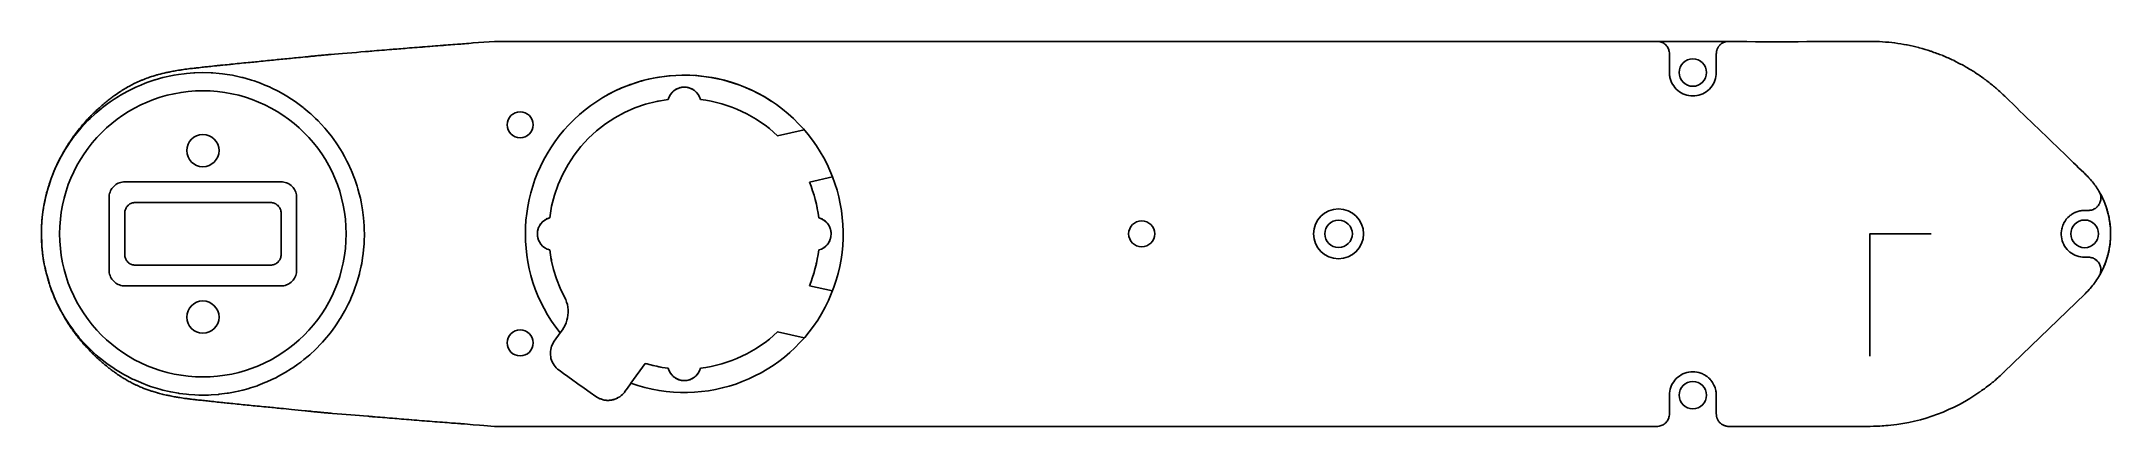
# Model space of a CAD drawing. Header units: millimetres. Extents: x -175 to 23, y -19 to 19.
import ezdxf

# ---------------------------------------------------------------- set-up
doc = ezdxf.new("R2010")
doc.units = ezdxf.units.MM
doc.header["$PDSIZE"] = -1

msp = doc.modelspace()

# ---------------------------------------------------------------- linework, layer by layer
at = {"color": 7, "linetype": 'Continuous', "lineweight": 25}
for p, q in [((-20.45, 18.5), (-52.5, 18.5)), ((-113.7, 14.1), (-113.6, 14.09)), ((-113.27, 14.01), (-113.2, 13.98)), ((-104.84, 9.42), (-102.28, 9.99)), ((18.59, 7.75), (18.6, 7.75)), ((-174.85, 4.45), (-174.85, 4.44)), ((-101.79, 4.98), (-99.57, 5.48)), ((-127.9, 0.11), (-127.89, 0.2)), ((-99.71, 0.2), (-99.7, 0.1)), ((-174.78, -4.68), (-174.73, -4.82)), ((-101.79, -4.98), (-99.57, -5.48)), ((-125.36, -9.01), (-125.36, -9.01)), ((-104.84, -9.42), (-102.28, -9.99)), ((-117.56, -12.45), (-118.92, -14.36)), ((-116.02, -12.81), (-116.07, -12.8)), ((-112.46, -13.38), (-112.4, -13.28)), ((-112.38, -13.24), (-112.34, -13.16)), ((-122.14, -15.72), (-122.01, -15.79)), ((-14.75, -15.5), (-14.75, -15.49)), ((-121.14, -16), (-121.31, -15.99)), ((-132, -18.5), (-20.45, -18.5))]:
    msp.add_line(p, q, dxfattribs=at)
at = {"color": 7, "linetype": 'Continuous'}
for q in [(5.88, 0), (0, -11.76)]:
    msp.add_line((0, 0), q, dxfattribs=at)
at = {"color": 7, "linetype": 'Continuous', "lineweight": 25, "flags": 128}
for points in [[(-134.26, 18.32), (-134.1, 18.34), (-134.07, 18.34), (-133.03, 18.42), (-132, 18.5), (-52.5, 18.5), (-52.5, 18.5)], [(-19.25, 15.5), (-19.25, 17.3), (-19.25, 17.4), (-19.27, 17.51), (-19.29, 17.61), (-19.32, 17.71), (-19.36, 17.81), (-19.41, 17.9), (-19.47, 17.99), (-19.53, 18.07), (-19.6, 18.15), (-19.68, 18.22), (-19.76, 18.28), (-19.85, 18.34), (-19.94, 18.39), (-20.04, 18.43), (-20.14, 18.46), (-20.24, 18.48), (-20.35, 18.5), (-20.45, 18.5), (-13.55, 18.5)], [(-14.75, 16.7), (-14.75, 15.5), (-14.76, 15.3), (-14.78, 15.11), (-14.83, 14.92), (-14.89, 14.73), (-14.96, 14.55), (-15.05, 14.38), (-15.16, 14.21), (-15.28, 14.05), (-15.41, 13.91), (-15.55, 13.78), (-15.71, 13.66), (-15.88, 13.55), (-16.05, 13.46), (-16.23, 13.39), (-16.42, 13.33), (-16.61, 13.28), (-16.8, 13.26), (-17, 13.25), (-17.2, 13.26), (-17.39, 13.28), (-17.58, 13.33), (-17.77, 13.39), (-17.95, 13.46), (-18.12, 13.55), (-18.29, 13.66), (-18.45, 13.78), (-18.59, 13.91), (-18.72, 14.05), (-18.84, 14.21), (-18.95, 14.38), (-19.04, 14.55), (-19.11, 14.73), (-19.17, 14.92), (-19.2, 15.02)], [(-167.9, -13.33), (-167.59, -13.51), (-167.27, -13.68), (-166.75, -13.95), (-166.63, -14.01), (-165.97, -14.3), (-165.9, -14.33), (-165.28, -14.57), (-165.04, -14.66), (-164.57, -14.8), (-164.14, -14.94), (-163.83, -15.01), (-163.22, -15.16), (-163.09, -15.19), (-162.33, -15.32), (-162.29, -15.33), (-161.56, -15.42), (-161.35, -15.44), (-160.78, -15.47), (-160.4, -15.49), (-160, -15.49), (-159.45, -15.49), (-159.22, -15.47), (-158.5, -15.43), (-158.44, -15.42), (-157.67, -15.32), (-157.55, -15.31), (-156.91, -15.18), (-156.61, -15.12), (-156.17, -15.01), (-155.68, -14.89), (-155.43, -14.81), (-154.76, -14.59), (-154.72, -14.57), (-154.04, -14.3), (-153.86, -14.23), (-153.37, -14), (-153, -13.83), (-152.73, -13.68), (-152.16, -13.37), (-152.1, -13.33), (-151.48, -12.95), (-151.36, -12.87), (-150.89, -12.53), (-150.61, -12.33), (-150.31, -12.09), (-149.89, -11.74), (-149.73, -11.61), (-149.19, -11.11), (-149.17, -11.09), (-148.65, -10.55), (-148.52, -10.41), (-148.14, -9.97), (-147.9, -9.69), (-147.66, -9.37), (-147.33, -8.93), (-147.21, -8.75), (-146.81, -8.14), (-146.79, -8.11), (-146.4, -7.44), (-146.33, -7.32), (-146.05, -6.75), (-145.91, -6.47), (-145.73, -6.04), (-145.54, -5.59), (-145.45, -5.32), (-145.23, -4.69), (-145.2, -4.58), (-144.98, -3.84), (-144.97, -3.77), (-144.81, -3.08), (-144.76, -2.84), (-144.68, -2.31), (-144.62, -1.9), (-144.58, -1.54), (-144.53, -0.95), (-144.52, -0.77), (-144.5, 0), (-144.51, 0.39), (-144.51, 0.6), (-144.52, 0.77), (-144.58, 1.55), (-144.68, 2.31), (-144.7, 2.49), (-144.82, 3.08), (-144.88, 3.42), (-144.99, 3.83), (-145.12, 4.34), (-145.2, 4.58), (-145.42, 5.25), (-145.44, 5.32), (-145.73, 6.04), (-145.77, 6.13), (-146.05, 6.75), (-146.17, 7), (-146.41, 7.43), (-146.63, 7.84), (-146.79, 8.1), (-147.13, 8.64), (-147.21, 8.75), (-147.66, 9.38), (-147.69, 9.42), (-148.14, 9.97), (-148.3, 10.16), (-148.65, 10.54), (-148.94, 10.86), (-149.18, 11.09), (-149.63, 11.52), (-149.73, 11.61), (-150.3, 12.09), (-150.37, 12.15), (-150.89, 12.53), (-151.14, 12.72), (-151.49, 12.94), (-151.94, 13.24), (-152.1, 13.33), (-152.72, 13.68), (-152.76, 13.71), (-153.37, 14), (-153.6, 14.12), (-154.04, 14.3), (-154.46, 14.48), (-154.72, 14.57), (-155.08, 14.69), (-155.34, 14.78), (-155.43, 14.81), (-156.16, 15.02), (-156.25, 15.04), (-156.91, 15.18), (-157.17, 15.24), (-157.67, 15.32), (-158.11, 15.38), (-158.44, 15.41), (-159.05, 15.47), (-159.22, 15.48), (-160, 15.5), (-160.78, 15.48), (-160.86, 15.48), (-161.56, 15.42), (-161.81, 15.39), (-162.33, 15.32), (-162.76, 15.25), (-163.09, 15.18), (-163.69, 15.05), (-163.84, 15.01), (-164.57, 14.81), (-164.62, 14.79), (-165.28, 14.57), (-165.54, 14.48), (-165.96, 14.3), (-166.42, 14.11), (-166.63, 14), (-167.28, 13.69), (-167.28, 13.68), (-167.9, 13.33), (-168.1, 13.21), (-168.51, 12.94), (-168.89, 12.7), (-169.11, 12.53), (-169.63, 12.14), (-169.7, 12.09), (-170.27, 11.61), (-170.35, 11.54), (-170.82, 11.09), (-171.03, 10.89), (-171.35, 10.54), (-171.68, 10.19), (-171.86, 9.97), (-172.28, 9.46), (-172.34, 9.38), (-172.79, 8.75), (-172.83, 8.69), (-173.21, 8.1), (-173.34, 7.89), (-173.59, 7.43), (-173.8, 7.06), (-173.95, 6.75), (-174.21, 6.2), (-174.27, 6.04), (-174.56, 5.32), (-174.56, 5.31), (-174.8, 4.58), (-174.86, 4.41), (-175.01, 3.83), (-175.1, 3.49), (-175.18, 3.08), (-175.29, 2.56), (-175.32, 2.31), (-175.42, 1.61), (-175.42, 1.55), (-175.48, 0.77), (-175.49, 0.66), (-175.49, 0), (-175.5, -0.29), (-175.47, -0.77), (-175.45, -1.24), (-175.42, -1.54), (-175.35, -2.18), (-175.32, -2.31), (-175.19, -3.08), (-175.18, -3.12), (-175.01, -3.84), (-174.96, -4.05), (-174.8, -4.58), (-174.69, -4.96), (-174.55, -5.32), (-174.35, -5.85), (-174.27, -6.04), (-173.97, -6.72), (-173.95, -6.75), (-173.6, -7.44), (-173.53, -7.57), (-173.21, -8.1), (-173.04, -8.39), (-172.79, -8.75), (-172.49, -9.17), (-172.34, -9.37), (-171.91, -9.93), (-171.86, -9.98), (-171.35, -10.55), (-171.27, -10.64), (-170.82, -11.09), (-170.67, -11.24), (-170.26, -11.61), (-169.95, -11.89), (-169.69, -12.09), (-169.19, -12.48), (-169.11, -12.53), (-168.52, -12.95), (-168.4, -13.02), (-167.9, -13.33)], [(-114.52, 13.93), (-114.52, 13.93), (-114.45, 13.96)], [(-114.4, 13.98), (-114.4, 13.98), (-114.33, 14.01)], [(-114.27, 14.03), (-114.27, 14.03), (-114.19, 14.05)], [(-113.55, 14.08), (-113.46, 14.06), (-113.46, 14.06)], [(-113.41, 14.05), (-113.33, 14.03), (-113.33, 14.03)], [(-113.15, 13.96), (-113.08, 13.93), (-113.08, 13.93)], [(-116.22, 12.77), (-116.35, 12.74), (-116.43, 12.73)], [(-115.31, 13.03), (-115.31, 13.04), (-115.28, 13.09)], [(-115.26, 13.16), (-115.26, 13.16), (-115.23, 13.22)], [(-115.2, 13.28), (-115.19, 13.28), (-115.16, 13.34)], [(-115.13, 13.39), (-115.12, 13.4), (-115.09, 13.45)], [(-115.05, 13.5), (-115.04, 13.51), (-115, 13.56)], [(-114.96, 13.6), (-114.95, 13.61), (-114.91, 13.65)], [(-114.86, 13.7), (-114.85, 13.7), (-114.8, 13.74)], [(-114.75, 13.78), (-114.75, 13.79), (-114.69, 13.83)], [(-114.64, 13.86), (-114.64, 13.86), (-114.58, 13.9)], [(-113.02, 13.9), (-112.96, 13.86), (-112.96, 13.86)], [(-112.91, 13.83), (-112.85, 13.79), (-112.85, 13.78)], [(-112.8, 13.74), (-112.75, 13.7), (-112.74, 13.7)], [(-112.69, 13.65), (-112.65, 13.61), (-112.64, 13.6)], [(-112.6, 13.56), (-112.56, 13.51), (-112.55, 13.5)], [(-112.51, 13.45), (-112.48, 13.4), (-112.47, 13.39)], [(-112.44, 13.34), (-112.41, 13.28), (-112.4, 13.28)], [(-112.37, 13.22), (-112.34, 13.16), (-112.34, 13.16)], [(-112.32, 13.09), (-112.29, 13.04), (-112.29, 13.03)], [(-169, 3.5), (-169, -3.5), (-168.99, -3.63), (-168.98, -3.76), (-168.95, -3.89), (-168.91, -4.01), (-168.86, -4.13), (-168.8, -4.25), (-168.73, -4.36), (-168.65, -4.46), (-168.56, -4.56), (-168.46, -4.65), (-168.36, -4.73), (-168.25, -4.8), (-168.13, -4.86), (-168.01, -4.91), (-167.89, -4.95), (-167.76, -4.98), (-167.63, -4.99), (-167.5, -5), (-152.5, -5), (-152.37, -4.99), (-152.24, -4.98), (-152.11, -4.95), (-151.99, -4.91), (-151.87, -4.86), (-151.75, -4.8), (-151.64, -4.73), (-151.54, -4.65), (-151.44, -4.56), (-151.35, -4.46), (-151.27, -4.36), (-151.2, -4.25), (-151.14, -4.13), (-151.09, -4.01), (-151.05, -3.89), (-151.02, -3.76), (-151.01, -3.63), (-151, -3.5), (-151, 3.5), (-151.01, 3.63), (-151.02, 3.76), (-151.05, 3.89), (-151.09, 4.01), (-151.14, 4.13), (-151.2, 4.25), (-151.27, 4.36), (-151.35, 4.46), (-151.44, 4.56), (-151.54, 4.65), (-151.64, 4.73), (-151.75, 4.8), (-151.87, 4.86), (-151.99, 4.91), (-152.11, 4.95), (-152.24, 4.98), (-152.37, 4.99), (-152.5, 5), (-167.5, 5), (-167.63, 4.99), (-167.76, 4.98), (-167.89, 4.95), (-168.01, 4.91), (-168.13, 4.86), (-168.25, 4.8), (-168.36, 4.73), (-168.46, 4.65), (-168.56, 4.56), (-168.65, 4.46), (-168.73, 4.36), (-168.8, 4.25), (-168.86, 4.13), (-168.91, 4.01), (-168.95, 3.89), (-168.98, 3.76), (-168.99, 3.63), (-169, 3.5)], [(18.4, 0.47), (18.37, 0.29), (18.35, 0.1), (18.35, -0.1), (18.37, -0.29), (18.4, -0.47), (18.45, -0.66), (18.51, -0.84), (18.59, -1.01), (18.68, -1.18), (18.79, -1.34), (18.91, -1.49), (19.04, -1.62), (19.19, -1.75), (19.34, -1.86), (19.5, -1.96), (19.67, -2.05), (19.85, -2.12), (20.03, -2.18), (20.22, -2.22), (20.41, -2.24), (20.6, -2.25), (20.96, -2.25), (21.05, -2.25), (21.06, -2.25), (21.15, -2.27), (21.16, -2.27), (21.24, -2.28), (21.26, -2.29), (21.33, -2.31), (21.36, -2.32), (21.44, -2.35), (21.45, -2.35), (21.53, -2.4), (21.54, -2.4), (21.61, -2.44), (21.62, -2.45), (21.69, -2.5), (21.71, -2.51), (21.78, -2.58), (21.85, -2.64), (21.85, -2.65), (21.91, -2.72), (21.92, -2.73), (21.96, -2.79), (21.98, -2.81), (22.02, -2.9), (22.06, -2.98), (22.07, -2.99), (22.1, -3.07), (22.1, -3.08), (22.12, -3.16), (22.13, -3.18), (22.13, -3.19), (22.15, -3.28), (22.16, -3.38), (22.16, -3.38), (22.16, -3.47), (22.16, -3.48), (22.15, -3.56), (22.15, -3.58), (22.15, -3.59), (22.13, -3.68), (22.11, -3.78), (22.11, -3.78), (22.08, -3.87), (22.08, -3.88), (22.05, -3.95), (22.04, -3.97), (22.04, -3.98), (21.99, -4.06), (22.06, -3.94), (22.18, -3.73), (22.24, -3.59), (22.34, -3.39), (22.4, -3.26), (22.49, -3.05), (22.54, -2.92), (22.63, -2.7), (22.67, -2.58), (22.74, -2.35), (22.77, -2.25), (22.78, -2.24), (22.87, -1.88), (22.95, -1.53), (22.95, -1.52), (22.96, -1.44), (23.01, -1.15), (23.02, -1.09), (23.06, -0.78), (23.06, -0.73), (23.08, -0.4), (23.08, -0.37), (23.09, -0.03), (23.09, -0.01), (23.09, 0.26), (23.09, 0.35), (23.07, 0.64), (23.06, 0.71), (23.03, 1.01), (23.02, 1.07), (23, 1.2), (22.97, 1.38), (22.94, 1.55), (22.9, 1.75), (22.86, 1.9), (22.81, 2.11), (22.77, 2.25), (22.66, 2.6), (22.66, 2.61), (22.54, 2.94), (22.53, 2.96), (22.4, 3.27), (22.38, 3.3), (22.24, 3.61), (22.22, 3.64), (22.21, 3.67), (22.04, 3.97), (22.03, 3.99), (21.99, 4.06), (22.04, 3.97), (22.04, 3.97), (22.08, 3.89), (22.08, 3.88), (22.11, 3.8), (22.11, 3.78), (22.13, 3.71), (22.14, 3.68), (22.15, 3.59), (22.15, 3.58), (22.16, 3.49), (22.16, 3.48), (22.16, 3.4), (22.16, 3.38), (22.15, 3.3), (22.15, 3.28), (22.13, 3.18), (22.13, 3.18), (22.1, 3.09), (22.1, 3.08), (22.07, 3), (22.07, 2.99), (22.03, 2.92), (22.02, 2.89), (21.97, 2.81), (21.92, 2.73), (21.92, 2.73), (21.86, 2.66), (21.85, 2.65), (21.8, 2.59), (21.78, 2.57), (21.71, 2.51), (21.63, 2.45), (21.62, 2.45), (21.55, 2.41), (21.54, 2.4), (21.46, 2.36), (21.45, 2.35), (21.44, 2.35), (21.35, 2.32), (21.26, 2.29), (21.26, 2.29), (21.17, 2.27), (21.16, 2.27), (21.08, 2.26), (21.06, 2.25), (21.05, 2.25), (20.96, 2.25), (20.6, 2.25), (20.6, 2.25)], [(-167.5, 2), (-167.5, 2.09), (-167.48, 2.17), (-167.47, 2.26), (-167.44, 2.34), (-167.41, 2.42), (-167.37, 2.5), (-167.32, 2.57), (-167.27, 2.64), (-167.21, 2.71), (-167.14, 2.77), (-167.07, 2.82), (-167, 2.87), (-166.92, 2.91), (-166.84, 2.94), (-166.76, 2.97), (-166.67, 2.98), (-166.59, 3), (-166.5, 3), (-153.5, 3), (-153.41, 3), (-153.33, 2.98), (-153.24, 2.97), (-153.16, 2.94), (-153.08, 2.91), (-153, 2.87), (-152.93, 2.82), (-152.86, 2.77), (-152.79, 2.71), (-152.73, 2.64), (-152.68, 2.57), (-152.63, 2.5), (-152.59, 2.42), (-152.56, 2.34), (-152.53, 2.26), (-152.52, 2.17), (-152.5, 2.09), (-152.5, 2), (-152.5, -2), (-152.5, -2.09), (-152.52, -2.17), (-152.53, -2.26), (-152.56, -2.34), (-152.59, -2.42), (-152.63, -2.5), (-152.68, -2.57), (-152.73, -2.64), (-152.79, -2.71), (-152.86, -2.77), (-152.93, -2.82), (-153, -2.87), (-153.08, -2.91), (-153.16, -2.94), (-153.24, -2.97), (-153.33, -2.98), (-153.41, -3), (-153.5, -3), (-166.5, -3), (-166.59, -3), (-166.67, -2.98), (-166.76, -2.97), (-166.84, -2.94), (-166.92, -2.91), (-167, -2.87), (-167.07, -2.82), (-167.14, -2.77), (-167.21, -2.71), (-167.27, -2.64), (-167.32, -2.57), (-167.37, -2.5), (-167.41, -2.42), (-167.44, -2.34), (-167.47, -2.26), (-167.48, -2.17), (-167.5, -2.09), (-167.5, -2), (-167.5, 2)], [(-101.18, 3.1), (-101.23, 3.29), (-101.25, 3.37)], [(-101.01, 2.29), (-101.03, 2.43), (-101.06, 2.55)], [(-127.88, 0.25), (-127.86, 0.34), (-127.86, 0.34)], [(-127.85, 0.39), (-127.83, 0.47), (-127.83, 0.47)], [(-127.81, 0.53), (-127.78, 0.6), (-127.78, 0.6)], [(-127.76, 0.65), (-127.73, 0.72), (-127.73, 0.72)], [(-127.7, 0.78), (-127.66, 0.84), (-127.66, 0.84)], [(-127.63, 0.89), (-127.59, 0.95), (-127.58, 0.95)], [(-127.55, 1), (-127.5, 1.05), (-127.5, 1.06)], [(-127.45, 1.11), (-127.41, 1.15), (-127.4, 1.16)], [(-127.36, 1.2), (-127.31, 1.24), (-127.3, 1.25)], [(-127.25, 1.29), (-127.2, 1.32), (-127.19, 1.33)], [(-127.14, 1.36), (-127.08, 1.39), (-127.08, 1.4)], [(-127.02, 1.43), (-126.96, 1.46), (-126.96, 1.46)], [(-126.89, 1.48), (-126.84, 1.51), (-126.83, 1.51)], [(-100.77, 1.51), (-100.76, 1.51), (-100.71, 1.48)], [(-100.64, 1.46), (-100.64, 1.46), (-100.58, 1.43)], [(-100.52, 1.4), (-100.52, 1.39), (-100.46, 1.36)], [(-100.41, 1.33), (-100.4, 1.32), (-100.35, 1.29)], [(-100.3, 1.25), (-100.29, 1.24), (-100.24, 1.2)], [(-100.2, 1.16), (-100.19, 1.15), (-100.15, 1.11)], [(-100.1, 1.06), (-100.1, 1.05), (-100.05, 1)], [(-100.02, 0.95), (-100.01, 0.95), (-99.97, 0.89)], [(-99.94, 0.84), (-99.94, 0.84), (-99.9, 0.78)], [(-99.87, 0.72), (-99.87, 0.72), (-99.84, 0.65)], [(-99.82, 0.6), (-99.82, 0.6), (-99.79, 0.53)], [(-99.77, 0.47), (-99.77, 0.47), (-99.75, 0.39)], [(-99.74, 0.34), (-99.74, 0.34), (-99.72, 0.26)], [(-127.83, -0.47), (-127.83, -0.47), (-127.85, -0.39)], [(-127.78, -0.6), (-127.78, -0.6), (-127.81, -0.53)], [(-127.73, -0.72), (-127.73, -0.72), (-127.76, -0.65)], [(-127.66, -0.84), (-127.66, -0.84), (-127.7, -0.78)], [(-127.58, -0.95), (-127.59, -0.95), (-127.63, -0.89)], [(-127.5, -1.06), (-127.5, -1.05), (-127.55, -1)], [(-127.4, -1.16), (-127.41, -1.15), (-127.45, -1.11)], [(-127.3, -1.25), (-127.31, -1.24), (-127.36, -1.2)], [(-127.19, -1.33), (-127.2, -1.32), (-127.25, -1.29)], [(-127.08, -1.4), (-127.08, -1.39), (-127.14, -1.36)], [(-126.96, -1.46), (-126.96, -1.46), (-127.02, -1.43)], [(-126.83, -1.51), (-126.84, -1.51), (-126.89, -1.48)], [(-126.71, -1.55), (-126.56, -2.49), (-126.34, -3.42), (-126.06, -4.33), (-125.71, -5.22), (-125.29, -6.08), (-125.18, -6.31), (-125.09, -6.55), (-125.02, -6.8), (-124.97, -7.05), (-124.95, -7.3), (-124.94, -7.56), (-124.96, -7.81), (-125, -8.06), (-125.06, -8.31), (-125.14, -8.55), (-125.24, -8.79), (-125.36, -9.01), (-125.5, -9.23), (-125.71, -9.52)], [(-100.71, -1.48), (-100.76, -1.51), (-100.77, -1.51)], [(-100.58, -1.43), (-100.64, -1.46), (-100.64, -1.46)], [(-100.46, -1.36), (-100.52, -1.39), (-100.52, -1.4)], [(-100.35, -1.29), (-100.4, -1.32), (-100.41, -1.33)], [(-100.24, -1.2), (-100.29, -1.24), (-100.3, -1.25)], [(-100.15, -1.11), (-100.19, -1.15), (-100.2, -1.16)], [(-100.05, -1), (-100.1, -1.05), (-100.1, -1.06)], [(-99.97, -0.89), (-100.01, -0.95), (-100.02, -0.95)], [(-99.9, -0.78), (-99.94, -0.84), (-99.94, -0.84)], [(-99.84, -0.65), (-99.87, -0.72), (-99.87, -0.72)], [(-99.79, -0.53), (-99.82, -0.6), (-99.82, -0.6)], [(-99.75, -0.39), (-99.77, -0.47), (-99.77, -0.47)], [(-126.58, -2.35), (-126.55, -2.49), (-126.54, -2.59)], [(-126.37, -3.31), (-126.34, -3.42), (-126.34, -3.44)], [(20.66, -5.75), (12.86, -13.3), (12.86, -13.3)], [(-125.71, -9.52), (-126.28, -10.32), (-126.37, -10.47), (-126.46, -10.62), (-126.53, -10.78), (-126.58, -10.95), (-126.62, -11.12), (-126.64, -11.29), (-126.65, -11.47), (-126.65, -11.64), (-126.62, -11.81), (-126.59, -11.98), (-126.54, -12.15), (-126.47, -12.31), (-126.39, -12.47), (-126.3, -12.62), (-126.19, -12.76), (-126.08, -12.89), (-125.95, -13), (-125.81, -13.11), (-125.27, -13.5), (-125.21, -13.54), (-124.61, -13.97), (-124.01, -14.4), (-123.42, -14.82), (-122.84, -15.23), (-122.28, -15.63), (-122.14, -15.72), (-122.06, -15.77), (-121.98, -15.81), (-121.9, -15.84), (-121.82, -15.87), (-121.74, -15.9), (-121.66, -15.93), (-121.57, -15.95), (-121.49, -15.97), (-121.4, -15.98), (-121.31, -15.99), (-121.23, -16), (-121.14, -16), (-121.05, -16), (-120.97, -15.99), (-120.88, -15.99), (-120.79, -15.97), (-120.71, -15.96), (-120.62, -15.94), (-120.54, -15.91), (-120.45, -15.89), (-120.37, -15.85), (-120.29, -15.82), (-120.21, -15.78), (-120.14, -15.74), (-119.99, -15.65), (-119.96, -15.63), (-119.85, -15.54), (-119.72, -15.43), (-119.6, -15.3), (-119.55, -15.23), (-119.49, -15.16), (-119.25, -14.82), (-118.95, -14.4), (-118.92, -14.36)], [(-115.31, -13.03), (-115.31, -13.04), (-115.28, -13.09)], [(-115.26, -13.15), (-115.26, -13.16), (-115.23, -13.22)], [(-115.2, -13.28), (-115.19, -13.28), (-115.16, -13.33)], [(-115.13, -13.39), (-115.12, -13.4), (-115.09, -13.45)], [(-115.05, -13.5), (-115.04, -13.51), (-115, -13.55)], [(-114.96, -13.6), (-114.95, -13.61), (-114.91, -13.65)], [(-114.86, -13.7), (-114.85, -13.7), (-114.81, -13.74)], [(-114.76, -13.78), (-114.75, -13.79), (-114.7, -13.82)], [(-114.64, -13.86), (-114.64, -13.86), (-114.58, -13.89)], [(-113.08, -13.93), (-113.08, -13.93), (-113.02, -13.89)], [(-112.96, -13.86), (-112.96, -13.86), (-112.9, -13.82)], [(-112.85, -13.79), (-112.85, -13.79), (-112.79, -13.74)], [(-112.32, -13.11), (-112.29, -13.04), (-112.29, -13.04)], [(-16.14, -13.42), (-16.23, -13.39), (-16.42, -13.33), (-16.61, -13.28), (-16.8, -13.26), (-17, -13.25), (-17.2, -13.26), (-17.39, -13.28), (-17.58, -13.33), (-17.77, -13.39), (-17.95, -13.46), (-18.12, -13.55), (-18.29, -13.66), (-18.45, -13.78), (-18.59, -13.91), (-18.72, -14.05), (-18.84, -14.21), (-18.95, -14.38), (-19.04, -14.55), (-19.11, -14.73), (-19.17, -14.92), (-19.22, -15.11), (-19.24, -15.3), (-19.25, -15.5), (-19.25, -17.3), (-19.25, -17.4), (-19.27, -17.51), (-19.29, -17.61), (-19.32, -17.71), (-19.36, -17.81), (-19.41, -17.9), (-19.47, -17.99), (-19.53, -18.07), (-19.6, -18.15), (-19.68, -18.22), (-19.76, -18.28), (-19.85, -18.34), (-19.94, -18.39), (-20.04, -18.43), (-20.14, -18.46), (-20.24, -18.48), (-20.35, -18.5), (-20.45, -18.5)], [(-114.52, -13.93), (-114.52, -13.93), (-114.46, -13.96)], [(-114.4, -13.98), (-114.4, -13.98), (-114.33, -14.01)], [(-114.27, -14.03), (-114.27, -14.03), (-114.2, -14.05)], [(-114.14, -14.06), (-114.14, -14.06), (-114.07, -14.08)], [(-114.01, -14.09), (-114, -14.09), (-113.94, -14.09)], [(-113.87, -14.1), (-113.87, -14.1), (-113.8, -14.1)], [(-113.74, -14.1), (-113.73, -14.1), (-113.67, -14.09)], [(-113.6, -14.09), (-113.6, -14.09), (-113.53, -14.08)], [(-113.47, -14.06), (-113.46, -14.06), (-113.4, -14.05)], [(-113.34, -14.03), (-113.33, -14.03), (-113.27, -14.01)], [(-113.21, -13.99), (-113.2, -13.98), (-113.14, -13.96)], [(-14.8, -15.05), (-14.78, -15.11), (-14.78, -15.11), (-14.78, -15.11), (-14.78, -15.11)], [(-121.38, -15.98), (-121.31, -15.99), (-121.31, -15.99)], [(-132, -18.5), (-133.03, -18.42), (-133.44, -18.39), (-134.07, -18.34), (-134.88, -18.27), (-135.14, -18.25), (-135.21, -18.25)]]:
    msp.add_lwpolyline(points, dxfattribs=at)
at = {"color": 7, "linetype": 'Continuous', "lineweight": 25}
for centre, radius in [((-17, 15.5), 1.32), ((-160, 0), 13.75), ((-129.55, 10.48), 1.25), ((-160, 8), 1.55), ((-51, 0), 2.4), ((-69.9, 0), 1.25), ((-51, 0), 1.32), ((20.6, 0), 1.33), ((-160, -8), 1.55), ((-129.55, -10.48), 1.25), ((-17, -15.5), 1.32)]:
    msp.add_circle(centre, radius, dxfattribs=at)
for centre, radius, start, end in [((-113.8, 0), 15.25, 250.3642, 218.6439), ((-113.81, 0.02), 15.23, 103.5556, 120.594), ((-113.82, 0.18), 15.07, 86.5942, 103.5146), ((-113.8, 12.5), 1.6, 14.7588, 165.2412), ((-113.78, 12.25), 1.85, 88.625, 101.1947), ((-113.69, 0.5), 14.74, 69.6078, 86.277), ((-113.58, 0.38), 14.81, 56.5288, 69.184), ((-113.8, 0), 13, 96.8354, 173.1646), ((-113.8, 0), 13, 46.4609, 83.1647), ((-113.8, 0), 13, 6.8353, 22.5313), ((-126.3, 0), 1.6, 104.7586, 255.2414), ((-101.3, 0), 1.6, 284.7586, 75.2414), ((20.39, 0.06), 2.03, 154.3668, 168.2898), ((20.48, 0.09), 2.1, 129.8888, 152.7057), ((-125.61, 0.09), 2.29, 183.9095, 190.7257), ((-113.8, 0), 13, 337.4687, 353.1647), ((-102.07, 0.1), 2.37, 349.3961, 355.9741), ((-113.8, 0), 13, 276.8353, 313.5391), ((-112.75, 4.45), 17.57, 254.126, 259.1661), ((-113.8, 0), 13, 253.2012, 263.1645), ((-113.8, -12.5), 1.6, 194.759, 345.241), ((-113.99, -12.33), 1.86, 312.2343, 324.8076), ((-121.12, -14.01), 1.99, 270.2301, 299.5618), ((-16.94, -15.47), 2.18, 11.1494, 40.1527), ((0.14, -0.38), 18.1, 275.9146, 305.1357)]:
    msp.add_arc(centre, radius, start, end, dxfattribs=at)
for points, knots in [([(-134.26, 18.32), (-134.56, 18.3), (-135.24, 18.24), (-135.44, 18.23), (-136.26, 18.17), (-136.61, 18.14), (-137.28, 18.09), (-137.61, 18.06), (-138.28, 18.01), (-138.6, 17.98), (-139.28, 17.93), (-139.59, 17.9), (-139.94, 17.88), (-140.53, 17.83), (-141.13, 17.78), (-141.78, 17.73), (-142.49, 17.67), (-143.37, 17.6), (-145.25, 17.44), (-146.99, 17.3), (-147.94, 17.22), (-148.3, 17.19), (-148.65, 17.15), (-148.93, 17.13), (-149.25, 17.09), (-149.56, 17.07), (-149.87, 17.03), (-150.39, 16.98), (-151.19, 16.9), (-152.29, 16.8), (-153.47, 16.68), (-154.51, 16.57), (-155.76, 16.45), (-156.69, 16.36), (-157.61, 16.26), (-158.16, 16.21), (-158.79, 16.14), (-159.37, 16.08), (-159.97, 16.02), (-160.37, 15.97), (-160.7, 15.93), (-160.88, 15.91), (-161.09, 15.89), (-161.3, 15.87), (-161.51, 15.84), (-161.76, 15.81), (-162.03, 15.76), (-162.32, 15.72), (-162.7, 15.66), (-163.1, 15.58), (-163.65, 15.47), (-164.04, 15.36), (-164.34, 15.29), (-164.62, 15.2), (-165.07, 15.08), (-165.54, 14.89), (-165.82, 14.79), (-166.1, 14.66), (-166.5, 14.5), (-166.91, 14.27), (-167.3, 14.07), (-167.58, 13.89), (-167.82, 13.75), (-168.08, 13.57), (-168.38, 13.38), (-168.76, 13.08), (-169.11, 12.83), (-169.41, 12.57), (-169.7, 12.34), (-169.95, 12.1), (-170.22, 11.87), (-170.49, 11.59), (-170.72, 11.38), (-171.01, 11.06), (-171.21, 10.87), (-171.41, 10.62), (-171.58, 10.42), (-171.79, 10.19), (-172.04, 9.86), (-172.29, 9.55), (-172.55, 9.16), (-172.81, 8.8), (-173.01, 8.47), (-173.27, 8.07), (-173.43, 7.76), (-173.68, 7.33), (-173.81, 7.05), (-174.05, 6.59), (-174.15, 6.33), (-174.36, 5.86), (-174.48, 5.51), (-174.55, 5.36), (-174.64, 5.06), (-174.76, 4.76), (-174.82, 4.52), (-174.84, 4.48)], [0, 0, 0, 0, 0.020517, 0.04552, 0.048754, 0.066673, 0.068671, 0.087121, 0.088609, 0.107493, 0.108518, 0.128044, 0.128367, 0.128611, 0.162616, 0.168087, 0.168168, 0.20786, 0.220668, 0.288051, 0.293765, 0.303133, 0.308816, 0.318108, 0.323963, 0.333093, 0.339312, 0.348102, 0.370557, 0.408135, 0.42766, 0.467978, 0.485341, 0.527792, 0.537197, 0.557928, 0.569411, 0.588117, 0.602091, 0.618187, 0.622658, 0.6261, 0.632789, 0.634997, 0.641769, 0.645813, 0.650862, 0.658318, 0.664185, 0.674172, 0.681819, 0.696663, 0.697937, 0.69923, 0.713319, 0.724795, 0.728345, 0.730426, 0.742886, 0.75271, 0.757348, 0.768139, 0.771773, 0.77317, 0.786176, 0.79245, 0.800673, 0.810586, 0.815274, 0.822083, 0.830066, 0.835392, 0.845024, 0.847833, 0.860006, 0.860713, 0.8661, 0.875137, 0.878639, 0.890273, 0.897955, 0.90535, 0.915877, 0.920388, 0.932829, 0.935403, 0.949108, 0.950402, 0.964922, 0.965389, 0.979747, 0.980624, 0.981085, 0.99669, 1, 1, 1, 1]), ([(18.59, 7.75), (16.73, 9.55), (14.81, 11.39), (12.9, 13.26), (12.6, 13.55), (12.3, 13.81), (12.01, 14.07), (11.98, 14.1), (11.71, 14.32), (11.38, 14.58), (11.08, 14.81), (11.05, 14.83), (10.78, 15.04), (10.42, 15.27), (10.11, 15.49), (10.08, 15.51), (9.8, 15.7), (9.44, 15.9), (9.09, 16.11), (9.07, 16.12), (8.75, 16.3), (8.39, 16.47), (8.04, 16.66), (8.02, 16.67), (7.71, 16.82), (7.32, 16.98), (6.96, 17.14), (6.94, 17.15), (6.61, 17.28), (6.21, 17.41), (5.85, 17.55), (5.83, 17.56), (5.49, 17.67), (5.08, 17.77), (4.71, 17.89), (4.69, 17.89), (4.34, 17.99), (3.93, 18.06), (3.55, 18.16), (3.54, 18.16), (3.18, 18.23), (2.77, 18.28), (2.38, 18.35), (2.37, 18.35), (2, 18.4), (1.59, 18.42), (1.19, 18.46), (1.19, 18.46), (0.82, 18.49), (0.39, 18.48), (0.01, 18.5), (-0.01, 18.5), (-0.02, 18.5), (-0.04, 18.5), (-0.07, 18.5), (-0.09, 18.5), (-4.97, 18.5), (-8.84, 18.41), (-13.55, 18.5), (-13.59, 18.5), (-13.62, 18.5), (-13.66, 18.5), (-13.69, 18.49), (-13.72, 18.49), (-13.76, 18.48), (-13.79, 18.47), (-13.83, 18.47), (-13.86, 18.46), (-13.89, 18.45), (-13.93, 18.44), (-13.96, 18.43), (-13.99, 18.41), (-14.03, 18.4), (-14.06, 18.39), (-14.09, 18.37), (-14.12, 18.36), (-14.15, 18.34), (-14.18, 18.32), (-14.21, 18.3), (-14.24, 18.28), (-14.26, 18.26), (-14.3, 18.24), (-14.32, 18.22), (-14.34, 18.2), (-14.38, 18.17), (-14.4, 18.15), (-14.42, 18.13), (-14.45, 18.1), (-14.47, 18.07), (-14.49, 18.05), (-14.51, 18.01), (-14.53, 17.99), (-14.54, 17.97), (-14.57, 17.93), (-14.59, 17.9), (-14.6, 17.89), (-14.62, 17.84), (-14.64, 17.81), (-14.64, 17.8), (-14.67, 17.74), (-14.68, 17.71), (-14.68, 17.71), (-14.7, 17.64), (-14.71, 17.61), (-14.71, 17.61), (-14.73, 17.53), (-14.73, 17.51), (-14.73, 17.52), (-14.74, 17.42), (-14.75, 17.4), (-14.74, 17.42), (-14.75, 17.26), (-14.75, 17.38), (-14.75, 17), (-14.75, 16.7)], [0, 0, 0, 0, 0.194628, 0.199589, 0.200205, 0.227921, 0.229238, 0.229579, 0.230621, 0.257621, 0.258938, 0.259302, 0.260243, 0.287417, 0.288598, 0.289031, 0.289804, 0.317205, 0.318268, 0.318836, 0.319433, 0.347083, 0.348031, 0.348605, 0.34907, 0.376965, 0.377812, 0.378326, 0.378665, 0.406715, 0.407503, 0.40802, 0.408329, 0.436547, 0.43724, 0.437716, 0.437933, 0.466442, 0.466994, 0.467422, 0.467546, 0.496368, 0.496773, 0.497122, 0.497179, 0.526309, 0.52657, 0.526815, 0.526832, 0.556232, 0.556364, 0.556495, 0.557051, 0.557604, 0.558155, 0.558704, 0.559308, 0.926777, 0.926896, 0.926906, 0.929545, 0.929548, 0.929603, 0.932172, 0.932183, 0.932265, 0.934793, 0.934814, 0.934916, 0.93741, 0.937443, 0.937561, 0.940023, 0.940072, 0.940202, 0.942636, 0.942704, 0.942842, 0.945251, 0.945339, 0.945484, 0.94787, 0.94798, 0.948132, 0.950497, 0.950632, 0.950791, 0.953138, 0.953301, 0.953468, 0.955799, 0.955994, 0.956176, 0.958494, 0.958724, 0.95893, 0.961239, 0.961511, 0.961756, 0.964065, 0.964391, 0.964702, 0.967028, 0.967426, 0.96785, 0.970236, 0.970755, 0.971408, 0.973999, 0.974775, 0.976123, 0.979769, 0.983936, 1, 1, 1, 1]), ([(-19.2, 15.02), (-19.2, 15.05), (-19.21, 15.08), (-19.22, 15.11), (-19.22, 15.11), (-19.22, 15.11), (-19.24, 15.32), (-19.24, 15.3), (-19.24, 15.3), (-19.24, 15.32), (-19.25, 15.41), (-19.25, 15.5)], [0, 0, 0, 0, 0.185151, 0.185902, 0.191532, 0.219727, 0.60312, 0.613204, 0.614917, 0.615698, 1, 1, 1, 1]), ([(20.66, -5.75), (20.66, -5.75), (20.66, -5.75), (20.66, -5.75), (20.74, -5.66), (21.06, -5.34), (21.13, -5.26), (21.28, -5.06), (21.45, -4.87), (21.55, -4.74), (21.57, -4.71), (21.68, -4.53), (21.91, -4.21), (21.92, -4.17), (21.94, -4.14), (22.03, -3.97), (22.25, -3.59), (22.25, -3.58), (22.27, -3.55), (22.28, -3.52), (22.53, -2.97), (22.53, -2.97), (22.53, -2.97), (22.6, -2.73), (22.78, -2.24), (22.75, -2.35), (22.82, -2.09), (22.89, -1.81), (22.92, -1.69), (22.93, -1.65), (22.93, -1.63), (22.97, -1.38), (23.03, -1.07), (23.04, -1.01), (23.04, -0.98), (23.05, -0.76), (23.09, -0.35), (23.09, -0.34), (23.09, -0.31), (23.09, -0.18), (23.09, 0.38), (23.09, 0.33), (23.08, 0.56), (23.07, 0.73), (23.03, 1.02), (23.04, 1.01), (23.03, 1.05), (22.99, 1.28), (22.93, 1.67), (22.92, 1.67), (22.92, 1.71), (22.87, 1.87), (22.75, 2.34), (22.76, 2.32), (22.69, 2.53), (22.63, 2.69), (22.53, 2.96), (22.53, 2.97), (22.42, 3.22), (22.35, 3.38), (22.26, 3.56), (22.25, 3.6), (22.18, 3.72), (22.21, 3.67), (21.89, 4.24), (21.92, 4.17), (21.93, 4.17), (21.78, 4.39), (21.68, 4.56), (21.55, 4.74), (21.43, 4.9), (21.28, 5.07), (21.14, 5.24), (21.12, 5.27), (21, 5.4), (20.81, 5.6), (20.62, 5.79), (19.91, 6.46), (19.23, 7.13), (18.6, 7.75)], [0, 0, 0, 0, 0.00001, 0.000116, 0.000184, 0.038807, 0.039302, 0.040278, 0.07717, 0.078708, 0.079897, 0.082462, 0.116975, 0.119094, 0.122221, 0.126995, 0.16097, 0.162112, 0.165926, 0.168715, 0.205242, 0.205387, 0.205772, 0.205917, 0.24728, 0.253446, 0.255542, 0.290384, 0.293899, 0.295229, 0.296828, 0.301032, 0.333278, 0.335, 0.33847, 0.341072, 0.375379, 0.376425, 0.379245, 0.38103, 0.41748, 0.41985, 0.423399, 0.456487, 0.460011, 0.463416, 0.465829, 0.469734, 0.501857, 0.507542, 0.51265, 0.518934, 0.550483, 0.555064, 0.559349, 0.589502, 0.595124, 0.595674, 0.601861, 0.629449, 0.634539, 0.635345, 0.636534, 0.663598, 0.684381, 0.715159, 0.719838, 0.722116, 0.756375, 0.757226, 0.758781, 0.792537, 0.795339, 0.795857, 0.798603, 0.833847, 0.835513, 0.847454, 1, 1, 1, 1]), ([(-174.91, 4.23), (-174.93, 4.15), (-174.96, 4.05), (-175.02, 3.84), (-175.03, 3.77), (-175.05, 3.7), (-175.06, 3.63)], [0, 0, 0, 0, 0.404785, 0.492392, 0.587213, 1, 1, 1, 1]), ([(-175.3, 2.47), (-175.3, 2.44), (-175.31, 2.39), (-175.34, 2.18), (-175.37, 2.01), (-175.38, 1.86), (-175.4, 1.76)], [0, 0, 0, 0, 0.061998, 0.104381, 0.43468, 1, 1, 1, 1]), ([(-175.13, 3.36), (-175.14, 3.33), (-175.15, 3.28), (-175.2, 3.03), (-175.22, 2.95), (-175.24, 2.78), (-175.26, 2.71)], [0, 0, 0, 0, 0.335831, 0.483457, 0.761616, 1, 1, 1, 1]), ([(19.14, 1.71), (19.16, 1.72), (19.18, 1.74), (19.19, 1.75), (19.19, 1.75), (19.19, 1.75), (19.33, 1.86), (19.34, 1.86), (19.34, 1.86), (19.34, 1.86), (19.51, 1.97), (19.5, 1.96), (19.53, 1.98), (19.67, 2.05), (19.67, 2.05), (19.68, 2.05), (19.67, 2.05), (19.86, 2.13), (19.85, 2.12), (19.85, 2.12), (19.86, 2.12), (20.03, 2.18), (20.03, 2.18), (20.03, 2.18), (20.04, 2.18), (20.22, 2.22), (20.22, 2.22), (20.22, 2.22), (20.23, 2.22), (20.41, 2.24), (20.41, 2.24), (20.41, 2.24), (20.41, 2.24), (20.44, 2.24), (20.52, 2.25), (20.6, 2.25)], [0, 0, 0, 0, 0.040508, 0.040958, 0.042391, 0.042596, 0.15194, 0.15311, 0.153922, 0.154517, 0.264132, 0.269762, 0.27111, 0.38039, 0.382352, 0.388213, 0.409205, 0.516377, 0.530481, 0.535099, 0.536011, 0.644591, 0.648023, 0.652056, 0.653431, 0.762182, 0.769052, 0.775533, 0.777214, 0.88606, 0.887941, 0.889322, 0.889989, 0.89073, 1, 1, 1, 1]), ([(-175.49, 0.49), (-175.49, 0.37), (-175.5, 0.19), (-175.5, 0.1), (-175.5, -0.09), (-175.5, -0.15), (-175.5, -0.19)], [0, 0, 0, 0, 0.557227, 0.838804, 0.885335, 1, 1, 1, 1]), ([(-175.42, 1.58), (-175.42, 1.56), (-175.42, 1.54), (-175.42, 1.55), (-175.46, 1.26), (-175.46, 1.04), (-175.48, 0.77), (-175.48, 0.76), (-175.48, 0.73), (-175.48, 0.71)], [0, 0, 0, 0, 0.097157, 0.09779, 0.098272, 0.851044, 0.862795, 0.884799, 1, 1, 1, 1]), ([(18.56, 0.94), (18.57, 0.97), (18.58, 1), (18.59, 1.01), (18.6, 1.02), (18.61, 1.04), (18.62, 1.06)], [0, 0, 0, 0, 0.607091, 0.609673, 0.617208, 1, 1, 1, 1]), ([(-175.49, -0.44), (-175.49, -0.51), (-175.49, -0.65), (-175.48, -0.78), (-175.47, -0.88), (-175.46, -1.02), (-175.46, -1.1)], [0, 0, 0, 0, 0.292149, 0.514462, 0.740742, 1, 1, 1, 1]), ([(-175.44, -1.34), (-175.44, -1.39), (-175.43, -1.46), (-175.41, -1.66), (-175.4, -1.7), (-175.38, -1.91), (-175.36, -2.01)], [0, 0, 0, 0, 0.13698, 0.21147, 0.601849, 1, 1, 1, 1]), ([(-175.34, -2.24), (-175.33, -2.26), (-175.32, -2.33), (-175.33, -2.3), (-175.3, -2.49), (-175.17, -3.19), (-175.2, -3.05), (-175.19, -3.1), (-175.19, -3.1)], [0, 0, 0, 0, 0.045871, 0.143341, 0.494928, 0.864822, 0.994191, 1, 1, 1, 1]), ([(-175.16, -3.23), (-175.13, -3.35), (-175.07, -3.62), (-175.03, -3.79), (-175, -3.89), (-174.99, -3.94), (-174.98, -3.97)], [0, 0, 0, 0, 0.388774, 0.804062, 0.878448, 1, 1, 1, 1]), ([(-101.22, -3.27), (-101.22, -3.28), (-101.29, -3.56), (-101.46, -4.06), (-101.47, -4.12), (-101.47, -4.13)], [0, 0, 0, 0, 0.0305584, 0.9946385, 1, 1, 1, 1]), ([(-101.1, -2.72), (-101.14, -2.9), (-101.18, -3.09), (-101.19, -3.16), (-101.2, -3.17)], [0, 0, 0, 0, 0.93409, 1, 1, 1, 1]), ([(-174.91, -4.22), (-174.91, -4.23), (-174.89, -4.31), (-174.91, -4.21), (-174.78, -4.67), (-174.76, -4.74), (-174.72, -4.85), (-174.72, -4.85)], [0, 0, 0, 0, 0.067207, 0.418046, 0.679522, 0.973638, 1, 1, 1, 1]), ([(-174.65, -5.05), (-174.62, -5.14), (-174.59, -5.23), (-174.55, -5.35), (-174.47, -5.59), (-174.36, -5.83), (-174.18, -6.3), (-174.06, -6.54), (-173.86, -6.98), (-173.72, -7.23), (-173.51, -7.65), (-173.35, -7.9), (-173.15, -8.28), (-172.96, -8.55), (-172.76, -8.88), (-172.55, -9.17), (-172.36, -9.46), (-172.11, -9.76), (-171.94, -10), (-171.76, -10.22), (-171.59, -10.41), (-171.42, -10.62), (-171.14, -10.92), (-170.91, -11.19), (-170.55, -11.53), (-170.27, -11.82), (-169.95, -12.1), (-169.65, -12.38), (-169.35, -12.61), (-169.07, -12.86), (-168.78, -13.06), (-168.53, -13.27), (-168.2, -13.48), (-167.99, -13.64), (-167.78, -13.77), (-167.6, -13.88), (-167.4, -14), (-167.1, -14.18), (-166.84, -14.3), (-166.53, -14.47), (-166.21, -14.61), (-165.97, -14.73), (-165.76, -14.81), (-165.57, -14.88), (-165.34, -14.97), (-165.06, -15.08), (-164.73, -15.16), (-164.48, -15.25), (-164.31, -15.3), (-164.13, -15.34), (-163.86, -15.41), (-163.56, -15.49), (-163.33, -15.53), (-163.12, -15.57), (-162.88, -15.62), (-162.66, -15.67), (-162.48, -15.69), (-162.3, -15.72), (-162.03, -15.76), (-161.84, -15.8), (-161.66, -15.82), (-161.52, -15.84), (-161.36, -15.86), (-161.18, -15.88), (-161.01, -15.9), (-160.83, -15.92), (-160.69, -15.94), (-160.4, -15.97), (-159.99, -16.01), (-159.46, -16.07), (-158.89, -16.13), (-158.37, -16.19), (-157.76, -16.25), (-157.09, -16.32), (-156.1, -16.42), (-154.98, -16.53), (-153.77, -16.65), (-152.61, -16.76), (-151.42, -16.88), (-150.54, -16.97), (-149.91, -17.03), (-149.62, -17.06), (-149.31, -17.09), (-149.02, -17.12), (-148.69, -17.15), (-148.42, -17.18), (-148.14, -17.2), (-147.99, -17.22), (-146.55, -17.34), (-145.05, -17.46), (-143.9, -17.55), (-143.13, -17.62), (-142.42, -17.67), (-141.27, -17.77), (-140.59, -17.82), (-139.65, -17.9), (-139.32, -17.93), (-138.64, -17.98), (-138.34, -18), (-137.66, -18.06), (-137.36, -18.08), (-136.71, -18.13), (-136.37, -18.16), (-135.96, -18.19), (-135.51, -18.23), (-135.62, -18.21), (-135.36, -18.23), (-135.21, -18.25)], [0, 0, 0, 0, 0.006723, 0.007027, 0.007032, 0.021815, 0.022271, 0.036352, 0.037522, 0.050607, 0.052787, 0.06452, 0.068069, 0.078047, 0.08338, 0.091107, 0.09874, 0.103663, 0.114171, 0.115778, 0.120513, 0.129544, 0.131138, 0.14479, 0.150048, 0.160009, 0.167985, 0.175071, 0.184121, 0.189923, 0.196956, 0.204669, 0.208949, 0.21933, 0.220273, 0.223129, 0.231828, 0.234011, 0.24335, 0.248736, 0.254384, 0.263548, 0.264766, 0.267276, 0.275292, 0.278861, 0.285615, 0.294563, 0.295072, 0.295878, 0.305386, 0.311013, 0.314825, 0.318741, 0.324002, 0.329016, 0.332648, 0.334928, 0.341111, 0.347698, 0.349066, 0.351938, 0.357059, 0.358744, 0.364744, 0.367803, 0.372245, 0.375833, 0.390738, 0.406408, 0.419289, 0.437137, 0.448107, 0.467812, 0.488995, 0.52871, 0.552389, 0.589628, 0.617116, 0.650736, 0.657482, 0.666014, 0.672416, 0.681268, 0.687129, 0.696529, 0.700638, 0.704312, 0.715234, 0.78713, 0.796012, 0.79868, 0.836558, 0.838305, 0.875368, 0.877003, 0.897248, 0.897307, 0.917386, 0.917628, 0.937623, 0.937991, 0.955418, 0.95801, 0.962633, 0.978954, 1, 1, 1, 1]), ([(-16.14, -13.42), (-16.11, -13.44), (-16.08, -13.45), (-16.05, -13.46), (-16.05, -13.46), (-16.02, -13.48), (-15.91, -13.53), (-15.87, -13.55), (-15.82, -13.59), (-15.75, -13.63), (-15.71, -13.66), (-15.66, -13.7), (-15.6, -13.74), (-15.55, -13.78), (-15.55, -13.78), (-15.51, -13.82), (-15.46, -13.86), (-15.41, -13.91), (-15.41, -13.91), (-15.37, -13.96), (-15.31, -14.02), (-15.28, -14.05), (-15.28, -14.05), (-15.27, -14.06), (-15.27, -14.06)], [0, 0, 0, 0, 0.09167, 0.091954, 0.093303, 0.093387, 0.271687, 0.272577, 0.272932, 0.45123, 0.451755, 0.452564, 0.630942, 0.631006, 0.631597, 0.63219, 0.810951, 0.811095, 0.812409, 0.812654, 0.992563, 0.992642, 0.992707, 1, 1, 1, 1]), ([(10.56, -15.18), (10.77, -15.03), (10.99, -14.88), (11.06, -14.83), (11.06, -14.83), (11.29, -14.64), (11.92, -14.15), (11.99, -14.09), (11.99, -14.09), (12.17, -13.91), (12.52, -13.6), (12.86, -13.3)], [0, 0, 0, 0, 0.205781, 0.205933, 0.206599, 0.20716, 0.602656, 0.602984, 0.604984, 0.606904, 1, 1, 1, 1]), ([(-14.78, -15.11), (-14.78, -15.11), (-14.78, -15.11), (-14.76, -15.3), (-14.76, -15.3), (-14.76, -15.33), (-14.75, -15.41), (-14.75, -15.49)], [0, 0, 0, 0, 0.000676, 0.509704, 0.509984, 0.510067, 1, 1, 1, 1]), ([(-14.75, -15.5), (-14.75, -16.42), (-14.75, -17.44), (-14.75, -17.27), (-14.74, -17.42), (-14.75, -17.4), (-14.74, -17.42), (-14.73, -17.52), (-14.73, -17.5), (-14.73, -17.53), (-14.71, -17.61), (-14.71, -17.61), (-14.7, -17.64), (-14.68, -17.71), (-14.68, -17.71), (-14.67, -17.74), (-14.64, -17.8), (-14.64, -17.81), (-14.62, -17.84), (-14.6, -17.89), (-14.59, -17.9), (-14.57, -17.93), (-14.54, -17.97), (-14.53, -17.99), (-14.51, -18.01), (-14.49, -18.05), (-14.47, -18.07), (-14.45, -18.1), (-14.42, -18.13), (-14.4, -18.15), (-14.38, -18.17), (-14.34, -18.2), (-14.32, -18.22), (-14.3, -18.24), (-14.26, -18.26), (-14.24, -18.28), (-14.21, -18.3), (-14.18, -18.32), (-14.15, -18.34), (-14.12, -18.36), (-14.09, -18.37), (-14.06, -18.39), (-14.03, -18.4), (-13.99, -18.41), (-13.96, -18.43), (-13.93, -18.44), (-13.89, -18.45), (-13.86, -18.46), (-13.83, -18.47), (-13.79, -18.47), (-13.76, -18.48), (-13.73, -18.49), (-13.7, -18.49), (-13.66, -18.5), (-13.63, -18.5), (-13.59, -18.5), (-13.55, -18.5), (-13.55, -18.5), (-8.46, -18.53), (-5.02, -18.5), (-0.15, -18.5), (-0.1, -18.5), (-0.05, -18.5), (-0.01, -18.5), (0.01, -18.5), (0.4, -18.48), (0.96, -18.48), (1.18, -18.46), (1.2, -18.46), (1.21, -18.46), (1.32, -18.44), (1.66, -18.41), (2, -18.38)], [0, 0, 0, 0, 0.086813, 0.096024, 0.103658, 0.10666, 0.108425, 0.113445, 0.114921, 0.116104, 0.120583, 0.121549, 0.122465, 0.12678, 0.127492, 0.128242, 0.132504, 0.133072, 0.133702, 0.137959, 0.138438, 0.138971, 0.143244, 0.143673, 0.144127, 0.148428, 0.148825, 0.149207, 0.153545, 0.15392, 0.154238, 0.158618, 0.15898, 0.15924, 0.163668, 0.164016, 0.164223, 0.168705, 0.169038, 0.169197, 0.173739, 0.174053, 0.17417, 0.178778, 0.179065, 0.179145, 0.18383, 0.18408, 0.184129, 0.188901, 0.189103, 0.189128, 0.194001, 0.194138, 0.19415, 0.199204, 0.199229, 0.199466, 0.199785, 0.894166, 0.896473, 0.898785, 0.901103, 0.903415, 0.903878, 0.90446, 0.959723, 0.959967, 0.960333, 0.961284, 0.961565, 1, 1, 1, 1])]:
    msp.add_open_spline(points, degree=3, knots=knots, dxfattribs=at)
at = {"color": 7, "linetype": 'Continuous'}
msp.add_point((0, 0), dxfattribs=at)

doc.saveas('drawing.dxf')
